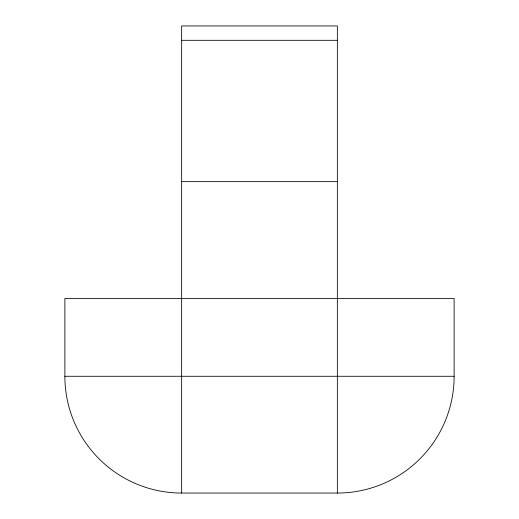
<?xml version="1.0" encoding="UTF-8"?>
<svg xmlns="http://www.w3.org/2000/svg" width="519" height="519" viewBox="0 0 519 519"><rect width="100%" height="100%" fill="white"/><g stroke="black" fill="none" stroke-linecap="round" stroke-linejoin="round"><path stroke-width="0.78" d="M181.65 40.307L337.35 40.307M181.65 181.65L337.35 181.65M64.875 376.275L454.125 376.275L454.125 298.425L64.875 298.425L64.875 376.275A116.775 116.775 0 0 0 181.65 493.05L337.35 493.05A116.775 116.775 0 0 0 454.125 376.275M337.35 493.05L337.35 25.95L181.65 25.95L181.65 493.05"/></g></svg>
